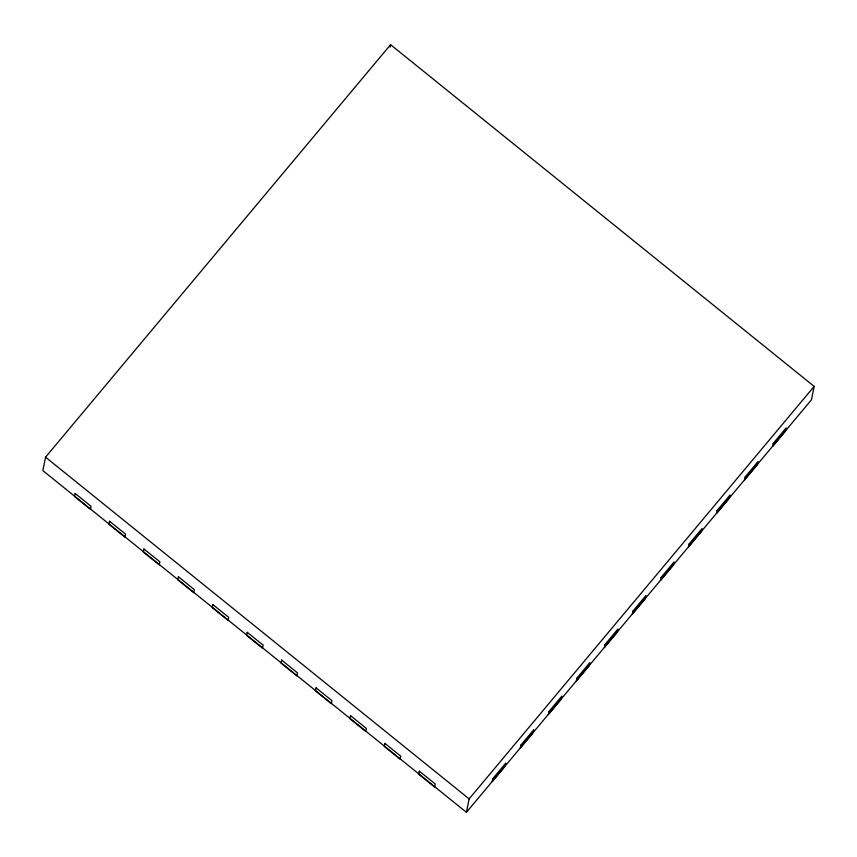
<?xml version="1.0" encoding="UTF-8"?>
<svg xmlns="http://www.w3.org/2000/svg" width="857" height="857" viewBox="0 0 857 857"><rect width="100%" height="100%" fill="white"/><g stroke="black" fill="none" stroke-linecap="round" stroke-linejoin="round"><path stroke-width="1.29" d="M45.56 457.177L42.85 470.6L466.422 812.318L811.44 399.823L814.15 386.4L390.578 44.682L45.56 457.177L469.122 798.895L466.422 812.318M390.085 47.114L390.578 44.682M469.122 798.895L814.15 386.4M75.17 493.493L74.559 496.503L90.446 509.326L91.056 506.305L75.17 493.493M109.589 521.26L108.978 524.27L124.865 537.082L125.465 534.072L109.589 521.26M143.997 549.026L143.387 552.037L159.273 564.849L159.884 561.838L143.997 549.026M178.417 576.782L177.806 579.803L193.693 592.616L194.293 589.605L178.417 576.782M212.825 604.549L212.225 607.57L228.101 620.382L228.712 617.372L212.825 604.549M247.245 632.316L246.634 635.337L262.521 648.149L263.131 645.128L247.245 632.316M281.653 660.083L281.053 663.093L296.929 675.916L297.54 672.895L281.653 660.083M316.072 687.85L315.462 690.86L331.348 703.672L331.959 700.662L316.072 687.85M350.492 715.616L349.881 718.627L365.768 731.439L366.368 728.429L350.492 715.616M384.9 743.383L384.3 746.393L400.176 759.206L400.787 756.195L384.9 743.383M419.319 771.139L418.709 774.16L434.595 786.972L435.206 783.962L419.319 771.139M492.861 778.584L492.25 781.605L505.191 766.137L505.801 763.116L492.861 778.584M520.895 745.076L520.285 748.086L533.225 732.617L533.825 729.607L520.895 745.076M548.93 711.556L548.319 714.577L561.26 699.108L561.86 696.088L548.93 711.556M576.954 678.048L576.354 681.058L589.284 665.589L589.895 662.579L576.954 678.048M604.988 644.528L604.389 647.538L617.319 632.07L617.929 629.059L604.988 644.528M633.023 611.009L632.412 614.03L645.353 598.561L645.964 595.54L633.023 611.009M661.058 577.5L660.447 580.51L673.388 565.042L673.998 562.031L661.058 577.5M689.092 543.981L688.482 547.002L701.422 531.533L702.033 528.512L689.092 543.981M717.127 510.472L716.516 513.482L729.457 498.013L730.068 495.003L717.127 510.472M745.162 476.953L744.551 479.963L757.492 464.494L758.091 461.484L745.162 476.953M773.196 443.433L772.586 446.454L785.526 430.985L786.126 427.964L773.196 443.433"/></g></svg>
